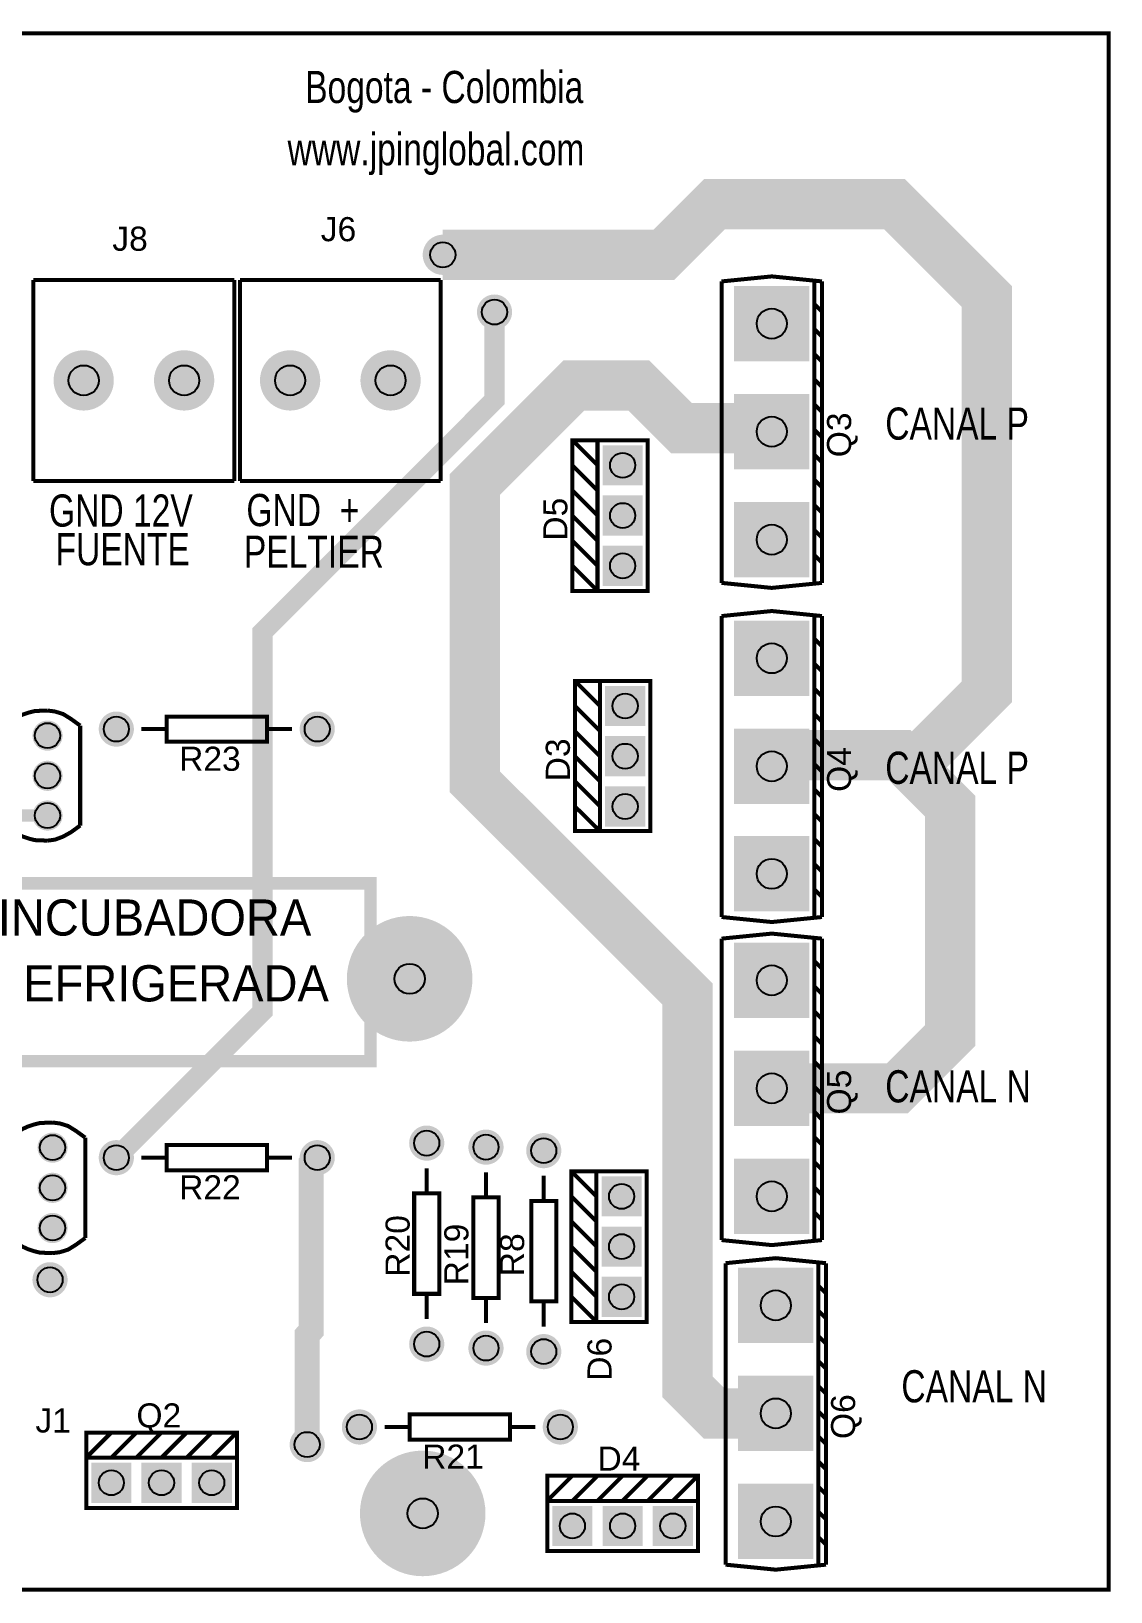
# Model space of a CAD drawing. Extents: x -2.91 to 2.93, y -1.55 to 1.55.
# Drawn here: x 0.778 to 2.928, y -1.553 to 1.553 of the extents above; entities that cross this region are included whole.
import ezdxf

# ---------------------------------------------------------------- set-up
doc = ezdxf.new("R2010")
doc.units = 0
doc.layers.get('0').update_dxf_attribs({"linetype": 'CONTINUOUS'})

# ---------------------------------------------------------------- blocks, each defined once
blk = doc.blocks.new('EPAD')
at = {"const_width": 0.5}
blk.add_lwpolyline([(-0.25, 0, 1), (0.25, 0, 1)], format="xyb", close=True, dxfattribs=at)
blk = doc.blocks.new('RPAD')
blk.add_trace([(-0.5, -0.5), (-0.5, 0.5), (0.5, -0.5), (0.5, 0.5)])

msp = doc.modelspace()

# ---------------------------------------------------------------- linework, layer by layer
for points, const_width in [([(-2.908, -1.549), (2.924, -1.549), (2.924, 1.549), (-2.908, 1.549), (-2.908, -1.549)], 0.008), ([(1.598, 1.108), (2.038, 1.108), (2.139, 1.209), (2.497, 1.209), (2.681, 1.025), (2.681, 0.238), (2.531, 0.088)], 0.1), ([(0.783, 0.658), (0.783, 1.058)], 0.008), ([(1.183, 1.058), (0.783, 1.058)], 0.008), ([(1.183, 0.658), (1.183, 1.058)], 0.008), ([(1.194, 1.058), (1.194, 0.658)], 0.008), ([(1.194, 1.058), (1.594, 1.058)], 0.008), ([(1.594, 1.058), (1.594, 0.658)], 0.008), ([(2.153, 1.055), (2.253, 1.065), (2.353, 1.055)], 0.008), ([(2.153, 0.455), (2.153, 1.055)], 0.008), ([(2.338, 1.055), (2.338, 0.455)], 0.008), ([(2.353, 1.055), (2.353, 0.455)], 0.008), ([(0.948, -0.689), (1.239, -0.398), (1.239, 0.357), (1.701, 0.819), (1.701, 0.994)], 0.04), ([(2.338, 1.01), (2.353, 0.995)], 0.008), ([(2.338, 0.96), (2.353, 0.945)], 0.008), ([(2.338, 0.96), (2.353, 0.945)], 0.008), ([(2.338, 0.91), (2.353, 0.895)], 0.008), ([(2.338, 0.91), (2.353, 0.895)], 0.008), ([(2.261, -1.198), (2.138, -1.198), (2.085, -1.145), (2.085, -0.363), (1.662, 0.059), (1.662, 0.651), (1.859, 0.848), (1.988, 0.848), (2.073, 0.763), (2.247, 0.763), (2.253, 0.756)], 0.1), ([(2.338, 0.86), (2.353, 0.845)], 0.008), ([(2.338, 0.86), (2.353, 0.845)], 0.008), ([(2.338, 0.81), (2.353, 0.795)], 0.008), ([(2.338, 0.81), (2.353, 0.795)], 0.008), ([(2.338, 0.76), (2.353, 0.745)], 0.008), ([(2.338, 0.76), (2.353, 0.745)], 0.008), ([(1.906, 0.439), (2.006, 0.439), (2.006, 0.739), (1.906, 0.739), (1.906, 0.439), (1.856, 0.439), (1.856, 0.739), (1.906, 0.739)], 0.008), ([(1.906, 0.689), (1.856, 0.739)], 0.008), ([(1.906, 0.639), (1.856, 0.689)], 0.008), ([(2.338, 0.71), (2.353, 0.695)], 0.008), ([(2.338, 0.71), (2.353, 0.695)], 0.008), ([(1.183, 0.658), (0.783, 0.658)], 0.008), ([(1.194, 0.658), (1.594, 0.658)], 0.008), ([(2.338, 0.66), (2.353, 0.645)], 0.008), ([(2.338, 0.66), (2.353, 0.645)], 0.008), ([(1.906, 0.589), (1.856, 0.639)], 0.008), ([(1.906, 0.539), (1.856, 0.589)], 0.008), ([(2.338, 0.61), (2.353, 0.595)], 0.008), ([(2.338, 0.61), (2.353, 0.595)], 0.008), ([(2.338, 0.56), (2.353, 0.545)], 0.008), ([(2.338, 0.56), (2.353, 0.545)], 0.008), ([(1.906, 0.489), (1.856, 0.539)], 0.008), ([(2.338, 0.51), (2.353, 0.495)], 0.008), ([(1.906, 0.439), (1.856, 0.489)], 0.008), ([(2.153, 0.455), (2.253, 0.445), (2.353, 0.455)], 0.008), ([(2.153, 0.389), (2.253, 0.399), (2.353, 0.389)], 0.008), ([(2.153, -0.21), (2.153, 0.389)], 0.008), ([(2.338, 0.389), (2.338, -0.21)], 0.008), ([(2.353, 0.389), (2.353, -0.21)], 0.008), ([(2.338, 0.344), (2.353, 0.329)], 0.008), ([(2.338, 0.294), (2.353, 0.279)], 0.008), ([(2.338, 0.294), (2.353, 0.279)], 0.008), ([(1.911, -0.039), (2.011, -0.039), (2.011, 0.26), (1.911, 0.26), (1.911, -0.039), (1.861, -0.039), (1.861, 0.26), (1.911, 0.26)], 0.008), ([(1.911, 0.21), (1.861, 0.26)], 0.008), ([(2.338, 0.244), (2.353, 0.229)], 0.008), ([(2.338, 0.244), (2.353, 0.229)], 0.008), ([(0.811, 0.201), (0.786, 0.2), (0.774, 0.197), (0.762, 0.193), (0.751, 0.188), (0.741, 0.182), (0.731, 0.175), (0.722, 0.166), (0.707, 0.147), (0.696, 0.124), (0.692, 0.112), (0.689, 0.099), (0.687, 0.085), (0.686, 0.071)], 0.008), ([(0.811, 0.201), (0.826, 0.199), (0.842, 0.194), (0.858, 0.184), (0.876, 0.171)], 0.008), ([(1.048, 0.139), (1.248, 0.139), (1.248, 0.189), (1.048, 0.189), (1.048, 0.139)], 0.008), ([(1.911, 0.16), (1.861, 0.21)], 0.008), ([(2.338, 0.194), (2.353, 0.179)], 0.008), ([(2.338, 0.194), (2.353, 0.179)], 0.008), ([(0.876, -0.028), (0.876, 0.171)], 0.008), ([(1.048, 0.164), (0.998, 0.164)], 0.008), ([(1.298, 0.164), (1.248, 0.164)], 0.008), ([(1.911, 0.11), (1.861, 0.16)], 0.008), ([(2.253, -0.551), (2.402, -0.551), (2.503, -0.551), (2.608, -0.446), (2.608, 0.011), (2.531, 0.088), (2.508, 0.112), (2.463, 0.112), (2.275, 0.112), (2.253, 0.09)], 0.1), ([(2.338, 0.144), (2.353, 0.129)], 0.008), ([(2.338, 0.144), (2.353, 0.129)], 0.008), ([(1.911, 0.06), (1.861, 0.11)], 0.008), ([(2.338, 0.094), (2.353, 0.079)], 0.008), ([(2.338, 0.094), (2.353, 0.079)], 0.008), ([(0.811, -0.008), (0.644, -0.008), (0.555, 0.08)], 0.025), ([(0.811, -0.058), (0.786, -0.057), (0.774, -0.054), (0.762, -0.05), (0.751, -0.045), (0.741, -0.039), (0.731, -0.032), (0.722, -0.024), (0.707, -0.004), (0.696, 0.018), (0.692, 0.031), (0.689, 0.044), (0.687, 0.057), (0.686, 0.071)], 0.008), ([(1.911, 0.01), (1.861, 0.06)], 0.008), ([(2.338, 0.044), (2.353, 0.029)], 0.008), ([(2.338, 0.044), (2.353, 0.029)], 0.008), ([(1.911, -0.039), (1.861, 0.01)], 0.008), ([(0.811, -0.058), (0.826, -0.056), (0.842, -0.05), (0.858, -0.041), (0.876, -0.028)], 0.008), ([(2.338, -0.005), (2.353, -0.02)], 0.008), ([(2.338, -0.005), (2.353, -0.02)], 0.008), ([(2.338, -0.055), (2.353, -0.07)], 0.008), ([(2.338, -0.055), (2.353, -0.07)], 0.008), ([(2.338, -0.105), (2.353, -0.12)], 0.008), ([(2.338, -0.105), (2.353, -0.12)], 0.008), ([(0.674, -0.497), (1.454, -0.497), (1.454, -0.143), (0.674, -0.143), (0.674, -0.497)], 0.025), ([(2.338, -0.155), (2.353, -0.17)], 0.008), ([(2.153, -0.21), (2.253, -0.22), (2.353, -0.21)], 0.008), ([(2.153, -0.253), (2.253, -0.243), (2.353, -0.253)], 0.008), ([(2.153, -0.853), (2.153, -0.253)], 0.008), ([(2.338, -0.253), (2.338, -0.853)], 0.008), ([(2.353, -0.253), (2.353, -0.853)], 0.008), ([(2.338, -0.298), (2.353, -0.313)], 0.008), ([(2.338, -0.348), (2.353, -0.363)], 0.008), ([(2.338, -0.348), (2.353, -0.363)], 0.008), ([(2.338, -0.398), (2.353, -0.413)], 0.008), ([(2.338, -0.398), (2.353, -0.413)], 0.008), ([(2.338, -0.448), (2.353, -0.463)], 0.008), ([(2.338, -0.448), (2.353, -0.463)], 0.008), ([(2.338, -0.498), (2.353, -0.513)], 0.008), ([(2.338, -0.498), (2.353, -0.513)], 0.008), ([(2.338, -0.548), (2.353, -0.563)], 0.008), ([(2.338, -0.548), (2.353, -0.563)], 0.008), ([(0.821, -0.619), (0.796, -0.62), (0.784, -0.623), (0.772, -0.627), (0.761, -0.632), (0.751, -0.638), (0.741, -0.645), (0.732, -0.654), (0.717, -0.673), (0.706, -0.696), (0.702, -0.708), (0.699, -0.721), (0.697, -0.735), (0.696, -0.749)], 0.008), ([(0.821, -0.619), (0.836, -0.621), (0.852, -0.626), (0.868, -0.636), (0.886, -0.649)], 0.008), ([(2.338, -0.598), (2.353, -0.613)], 0.008), ([(2.338, -0.598), (2.353, -0.613)], 0.008), ([(0.886, -0.849), (0.886, -0.649)], 0.008), ([(2.338, -0.648), (2.353, -0.663)], 0.008), ([(2.338, -0.648), (2.353, -0.663)], 0.008), ([(1.048, -0.714), (1.248, -0.714), (1.248, -0.664), (1.048, -0.664), (1.048, -0.714)], 0.008), ([(1.328, -1.26), (1.328, -1.042), (1.336, -1.033), (1.336, -0.701), (1.348, -0.689)], 0.05), ([(1.048, -0.689), (0.998, -0.689)], 0.008), ([(1.298, -0.689), (1.248, -0.689)], 0.008), ([(1.566, -0.71), (1.566, -0.76)], 0.008), ([(1.684, -0.768), (1.684, -0.718)], 0.008), ([(1.904, -1.016), (2.004, -1.016), (2.004, -0.716), (1.904, -0.716), (1.904, -1.016), (1.854, -1.016), (1.854, -0.716), (1.904, -0.716)], 0.008), ([(1.904, -0.766), (1.854, -0.716)], 0.008), ([(2.338, -0.698), (2.353, -0.713)], 0.008), ([(2.338, -0.698), (2.353, -0.713)], 0.008), ([(0.821, -0.879), (0.796, -0.878), (0.784, -0.875), (0.772, -0.871), (0.761, -0.866), (0.751, -0.86), (0.741, -0.853), (0.732, -0.844), (0.717, -0.825), (0.706, -0.802), (0.702, -0.79), (0.699, -0.777), (0.697, -0.763), (0.696, -0.749)], 0.008), ([(1.799, -0.725), (1.799, -0.775)], 0.008), ([(2.338, -0.748), (2.353, -0.763)], 0.008), ([(2.338, -0.748), (2.353, -0.763)], 0.008), ([(1.541, -0.96), (1.591, -0.96), (1.591, -0.76), (1.541, -0.76), (1.541, -0.96)], 0.008), ([(1.659, -0.968), (1.709, -0.968), (1.709, -0.768), (1.659, -0.768), (1.659, -0.968)], 0.008), ([(1.774, -0.975), (1.824, -0.975), (1.824, -0.775), (1.774, -0.775), (1.774, -0.975)], 0.008), ([(1.904, -0.816), (1.854, -0.766)], 0.008), ([(2.338, -0.798), (2.353, -0.813)], 0.008), ([(1.904, -0.866), (1.854, -0.816)], 0.008), ([(0.821, -0.879), (0.836, -0.877), (0.852, -0.872), (0.868, -0.862), (0.886, -0.849)], 0.008), ([(1.904, -0.916), (1.854, -0.866)], 0.008), ([(2.153, -0.853), (2.253, -0.863), (2.353, -0.853)], 0.008), ([(2.161, -0.899), (2.261, -0.889), (2.361, -0.899)], 0.008), ([(2.161, -1.499), (2.161, -0.899)], 0.008), ([(2.346, -0.899), (2.346, -1.499)], 0.008), ([(2.361, -0.899), (2.361, -1.499)], 0.008), ([(1.904, -0.966), (1.854, -0.916)], 0.008), ([(1.566, -0.96), (1.566, -1.01)], 0.008), ([(1.904, -1.016), (1.854, -0.966)], 0.008), ([(2.346, -0.944), (2.361, -0.959)], 0.008), ([(1.684, -1.018), (1.684, -0.968)], 0.008), ([(1.799, -0.975), (1.799, -1.025)], 0.008), ([(2.346, -0.994), (2.361, -1.009)], 0.008), ([(2.346, -0.994), (2.361, -1.009)], 0.008), ([(2.346, -1.044), (2.361, -1.059)], 0.008), ([(2.346, -1.044), (2.361, -1.059)], 0.008), ([(2.346, -1.094), (2.361, -1.109)], 0.008), ([(2.346, -1.094), (2.361, -1.109)], 0.008), ([(2.346, -1.144), (2.361, -1.159)], 0.008), ([(2.346, -1.144), (2.361, -1.159)], 0.008), ([(1.532, -1.25), (1.732, -1.25), (1.732, -1.2), (1.532, -1.2), (1.532, -1.25)], 0.008), ([(2.346, -1.194), (2.361, -1.209)], 0.008), ([(2.346, -1.194), (2.361, -1.209)], 0.008), ([(0.888, -1.286), (0.888, -1.236), (1.188, -1.236), (1.188, -1.286)], 0.008), ([(0.888, -1.286), (0.938, -1.236)], 0.008), ([(0.938, -1.286), (0.988, -1.236)], 0.008), ([(0.988, -1.286), (1.038, -1.236)], 0.008), ([(1.038, -1.286), (1.088, -1.236)], 0.008), ([(1.088, -1.286), (1.138, -1.236)], 0.008), ([(1.138, -1.286), (1.188, -1.236)], 0.008), ([(1.532, -1.225), (1.482, -1.225)], 0.008), ([(1.782, -1.225), (1.732, -1.225)], 0.008), ([(2.346, -1.244), (2.361, -1.259)], 0.008), ([(2.346, -1.244), (2.361, -1.259)], 0.008), ([(0.888, -1.386), (1.188, -1.386), (1.188, -1.286), (0.888, -1.286), (0.888, -1.386)], 0.008), ([(2.346, -1.294), (2.361, -1.309)], 0.008), ([(2.346, -1.294), (2.361, -1.309)], 0.008), ([(1.806, -1.372), (1.806, -1.322), (2.106, -1.322), (2.106, -1.372)], 0.008), ([(1.806, -1.372), (1.856, -1.322)], 0.008), ([(1.856, -1.372), (1.906, -1.322)], 0.008), ([(1.906, -1.372), (1.956, -1.322)], 0.008), ([(1.956, -1.372), (2.006, -1.322)], 0.008), ([(2.006, -1.372), (2.056, -1.322)], 0.008), ([(2.056, -1.372), (2.106, -1.322)], 0.008), ([(2.346, -1.344), (2.361, -1.359)], 0.008), ([(2.346, -1.344), (2.361, -1.359)], 0.008), ([(1.806, -1.472), (2.106, -1.472), (2.106, -1.372), (1.806, -1.372), (1.806, -1.472)], 0.008), ([(2.346, -1.394), (2.361, -1.409)], 0.008), ([(2.346, -1.394), (2.361, -1.409)], 0.008), ([(2.346, -1.444), (2.361, -1.459)], 0.008), ([(2.161, -1.499), (2.261, -1.509), (2.361, -1.499)], 0.008)]:
    msp.add_lwpolyline(points, dxfattribs=dict(const_width=const_width))
for centre, radius in [((1.598, 1.108), 0.025), ((1.701, 0.994), 0.025), ((2.253, 0.971), 0.03), ((0.883, 0.858), 0.03), ((1.083, 0.858), 0.03), ((1.294, 0.858), 0.03), ((1.494, 0.858), 0.03), ((2.253, 0.756), 0.03), ((1.956, 0.689), 0.025), ((1.956, 0.589), 0.025), ((2.253, 0.541), 0.03), ((1.956, 0.489), 0.025), ((2.253, 0.305), 0.03), ((1.961, 0.21), 0.025), ((0.948, 0.164), 0.025), ((1.348, 0.164), 0.025), ((0.811, 0.151), 0.025), ((1.961, 0.11), 0.025), ((0.811, 0.071), 0.025), ((2.253, 0.09), 0.03), ((1.961, 0.01), 0.025), ((0.811, -0.008), 0.025), ((2.253, -0.124), 0.03), ((1.532, -0.333), 0.03), ((2.253, -0.336), 0.03), ((2.253, -0.551), 0.03), ((0.821, -0.669), 0.025), ((1.566, -0.66), 0.025), ((1.684, -0.668), 0.025), ((1.799, -0.675), 0.025), ((0.948, -0.689), 0.025), ((1.348, -0.689), 0.025), ((0.821, -0.749), 0.025), ((1.954, -0.766), 0.025), ((2.253, -0.766), 0.03), ((0.821, -0.829), 0.025), ((1.954, -0.866), 0.025), ((0.816, -0.932), 0.025), ((1.954, -0.966), 0.025), ((2.261, -0.983), 0.03), ((1.566, -1.06), 0.025), ((1.684, -1.068), 0.025), ((1.799, -1.075), 0.025), ((2.261, -1.198), 0.03), ((1.432, -1.225), 0.025), ((1.832, -1.225), 0.025), ((1.328, -1.26), 0.025), ((0.938, -1.336), 0.025), ((1.038, -1.336), 0.025), ((1.138, -1.336), 0.025), ((1.558, -1.397), 0.03), ((1.856, -1.422), 0.025), ((1.956, -1.422), 0.025), ((2.056, -1.422), 0.025), ((2.261, -1.413), 0.03)]:
    msp.add_circle(centre, radius)

# ---------------------------------------------------------------- block references
for name, p, xscale, yscale in [('EPAD', (1.598, 1.108), 0.08, 0.08), ('EPAD', (1.701, 0.994), 0.07, 0.07), ('EPAD', (0.883, 0.858), 0.12, 0.12), ('EPAD', (1.083, 0.858), 0.12, 0.12), ('EPAD', (1.294, 0.858), 0.12, 0.12), ('EPAD', (1.494, 0.858), 0.12, 0.12), ('EPAD', (0.948, 0.164), 0.07, 0.07), ('EPAD', (1.348, 0.164), 0.07, 0.07), ('EPAD', (0.811, 0.151), 0.06, 0.06), ('EPAD', (0.811, 0.071), 0.06, 0.06), ('EPAD', (0.811, -0.008), 0.06, 0.06), ('EPAD', (1.532, -0.333), 0.25, 0.25), ('EPAD', (0.821, -0.669), 0.06, 0.06), ('EPAD', (1.566, -0.66), 0.07, 0.07), ('EPAD', (1.684, -0.668), 0.07, 0.07), ('EPAD', (1.799, -0.675), 0.07, 0.07), ('EPAD', (0.948, -0.689), 0.07, 0.07), ('EPAD', (1.348, -0.689), 0.07, 0.07), ('EPAD', (0.821, -0.749), 0.06, 0.06), ('EPAD', (0.821, -0.829), 0.06, 0.06), ('EPAD', (0.816, -0.932), 0.07, 0.07), ('EPAD', (1.566, -1.06), 0.07, 0.07), ('EPAD', (1.684, -1.068), 0.07, 0.07), ('EPAD', (1.799, -1.075), 0.07, 0.07), ('EPAD', (1.432, -1.225), 0.07, 0.07), ('EPAD', (1.832, -1.225), 0.07, 0.07), ('EPAD', (1.328, -1.26), 0.07, 0.07), ('EPAD', (1.558, -1.397), 0.25, 0.25), ('RPAD', (0.938, -1.336), 0.08, 0.08), ('RPAD', (1.038, -1.336), 0.08, 0.08), ('RPAD', (1.138, -1.336), 0.08, 0.08), ('RPAD', (1.856, -1.422), 0.08, 0.08), ('RPAD', (1.956, -1.422), 0.08, 0.08), ('RPAD', (2.056, -1.422), 0.08, 0.08)]:
    msp.add_blockref(name, p, dxfattribs=dict(xscale=xscale, yscale=yscale))
for p, xscale, yscale, rotation in [((2.253, 0.971), 0.15, 0.15, -90), ((2.253, 0.756), 0.15, 0.15, -90), ((1.956, 0.689), 0.08, 0.08, 90), ((1.956, 0.589), 0.08, 0.08, 90), ((2.253, 0.541), 0.15, 0.15, -90), ((1.956, 0.489), 0.08, 0.08, 90), ((2.253, 0.305), 0.15, 0.15, -90), ((1.961, 0.21), 0.08, 0.08, 90), ((2.253, 0.09), 0.15, 0.15, -90), ((1.961, 0.11), 0.08, 0.08, 90), ((1.961, 0.01), 0.08, 0.08, 90), ((2.253, -0.124), 0.15, 0.15, -90), ((2.253, -0.336), 0.15, 0.15, -90), ((2.253, -0.551), 0.15, 0.15, -90), ((2.253, -0.766), 0.15, 0.15, -90), ((1.954, -0.766), 0.08, 0.08, 90), ((1.954, -0.866), 0.08, 0.08, 90), ((1.954, -0.966), 0.08, 0.08, 90), ((2.261, -0.983), 0.15, 0.15, -90), ((2.261, -1.198), 0.15, 0.15, -90), ((2.261, -1.413), 0.15, 0.15, -90)]:
    msp.add_blockref('RPAD', p, dxfattribs=dict(xscale=xscale, yscale=yscale, rotation=rotation))

# ---------------------------------------------------------------- texts
at = {"layer": '12632256'}
for s, height, width, p in [('Bogota - Colombia', 0.064, 0.78125, (1.324, 1.41)), ('www.jpinglobal.com', 0.064, 0.78125, (1.289, 1.286)), ('J6', 0.048, 1.041667, (1.355, 1.135)), ('J8', 0.048, 1.041667, (0.94, 1.116)), ('CANAL P', 0.064, 0.78125, (2.479, 0.74)), ('GND 12V', 0.064, 0.78125, (0.814, 0.567)), ('GND  +', 0.064, 0.78125, (1.207, 0.568)), ('FUENTE', 0.064, 0.78125, (0.827, 0.49)), ('PELTIER', 0.064, 0.78125, (1.202, 0.485)), ('R23', 0.048, 1.041667, (1.073, 0.081)), ('CANAL P', 0.064, 0.78125, (2.479, 0.055)), ('INCUBADORA', 0.072, 0.972222, (0.712, -0.247)), ('REFRIGERADA', 0.072, 0.972222, (0.695, -0.378)), ('CANAL N', 0.064, 0.78125, (2.479, -0.579)), ('R22', 0.048, 1.041667, (1.073, -0.772)), ('CANAL N', 0.064, 0.78125, (2.511, -1.176)), ('Q2', 0.048, 1.041667, (0.988, -1.226)), ('J1', 0.048, 1.041667, (0.787, -1.236)), ('R21', 0.048, 1.041667, (1.557, -1.308)), ('D4', 0.048, 1.041667, (1.906, -1.312))]:
    msp.add_text(s, height=height, dxfattribs=dict(at, width=width)).set_placement(p)
at = {"layer": '12632256', "width": 1.041667}
for s, p in [('Q3', (2.411, 0.705)), ('D5', (1.846, 0.539)), ('D3', (1.851, 0.06)), ('Q4', (2.411, 0.039)), ('Q5', (2.411, -0.603)), ('R20', (1.532, -0.926)), ('R19', (1.649, -0.943)), ('R8', (1.76, -0.925)), ('D6', (1.934, -1.133)), ('Q6', (2.419, -1.249))]:
    msp.add_text(s, height=0.048, rotation=90, dxfattribs=at).set_placement(p)

doc.saveas('drawing.dxf')
